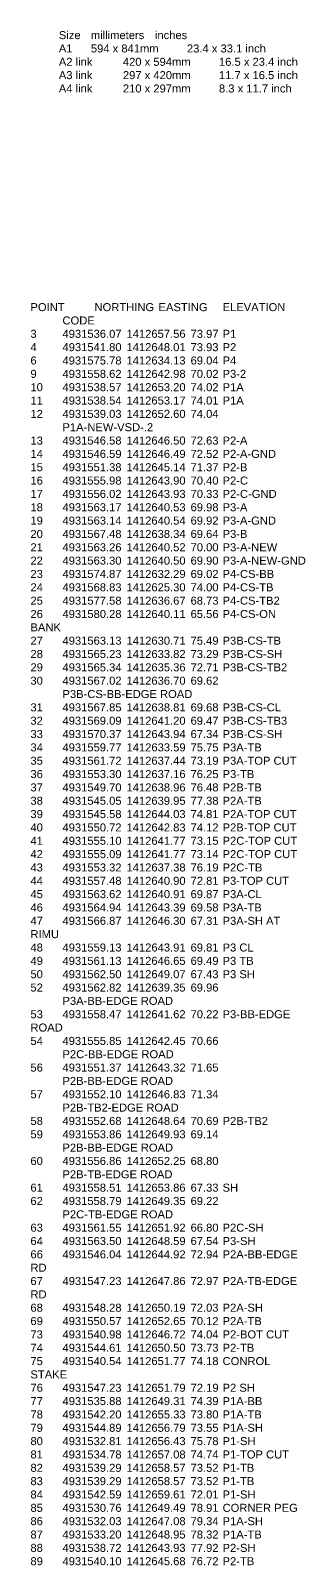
# Model space of a CAD drawing. Extents: x -87238 to 8567886, y -105094 to 8517995.
# Drawn here: x 417941 to 424801, y 7644 to 45995 of the extents above; entities that cross this region are included whole.
import ezdxf

# ---------------------------------------------------------------- set-up
doc = ezdxf.new("R2010")
doc.units = 0
doc.header["$MEASUREMENT"] = 0
doc.layers.get('0').update_dxf_attribs({"linetype": 'CONTINUOUS'})
doc.styles.get("Standard").update_dxf_attribs({"font": 'arial.ttf', "height": 200})

msp = doc.modelspace()

# ---------------------------------------------------------------- texts
at = {"color": 7, "linetype": 'Continuous', "lineweight": 0, "insert": (418643.7, 45984.2), "char_height": 200, "width": 9884.651, "attachment_point": 1}
msp.add_mtext('Size^Imillimeters^Iinches\\PA1^I594 x 841mm^I23.4 x 33.1 inch\\PA2 link^I420 x 594mm^I16.5 x 23.4 inch\\PA3 link^I297 x 420mm^I11.7 x 16.5 inch\\PA4 link^I210 x 297mm^I8.3 x 11.7 inch', dxfattribs=at)
at = {"color": 7, "linetype": 'Continuous', "lineweight": 0, "insert": (417934.2, 39186.5, -15782), "char_height": 200, "attachment_point": 1}
msp.add_mtext_dynamic_manual_height_columns('POINT^INORTHING^IEASTING^IELEVATION^ICODE\\P3^I4931536.07 ^I1412657.56 ^I73.97 ^IP1\\P4^I4931541.80 ^I1412648.01 ^I73.93 ^IP2\\P6^I4931575.78 ^I1412634.13 ^I69.04 ^IP4\\P9^I4931558.62 ^I1412642.98 ^I70.02 ^IP3-2\\P10^I4931538.57 ^I1412653.20 ^I74.02 ^IP1A\\P11^I4931538.54 ^I1412653.17 ^I74.01 ^IP1A\\P12^I4931539.03 ^I1412652.60 ^I74.04 ^IP1A-NEW-VSD-.2\\P13^I4931546.58 ^I1412646.50 ^I72.63 ^IP2-A\\P14^I4931546.59 ^I1412646.49 ^I72.52 ^IP2-A-GND\\P15^I4931551.38 ^I1412645.14 ^I71.37 ^IP2-B\\P16^I4931555.98 ^I1412643.90 ^I70.40 ^IP2-C\\P17^I4931556.02 ^I1412643.93 ^I70.33 ^IP2-C-GND\\P18^I4931563.17 ^I1412640.53 ^I69.98 ^IP3-A\\P19^I4931563.14 ^I1412640.54 ^I69.92 ^IP3-A-GND\\P20^I4931567.48 ^I1412638.34 ^I69.64 ^IP3-B\\P21^I4931563.26 ^I1412640.52 ^I70.00 ^IP3-A-NEW\\P22^I4931563.30 ^I1412640.50 ^I69.90 ^IP3-A-NEW-GND\\P23^I4931574.87 ^I1412632.29 ^I69.02 ^IP4-CS-BB\\P24^I4931568.83 ^I1412625.30 ^I74.00 ^IP4-CS-TB\\P25^I4931577.58 ^I1412636.67 ^I68.73 ^IP4-CS-TB2\\P26^I4931580.28 ^I1412640.11 ^I65.56 ^IP4-CS-ON BANK\\P27^I4931563.13 ^I1412630.71 ^I75.49 ^IP3B-CS-TB\\P28^I4931565.23 ^I1412633.82 ^I73.29 ^IP3B-CS-SH\\P29^I4931565.34 ^I1412635.36 ^I72.71 ^IP3B-CS-TB2\\P30^I4931567.02 ^I1412636.70 ^I69.62 ^IP3B-CS-BB-EDGE ROAD\\P31^I4931567.85 ^I1412638.81 ^I69.68 ^IP3B-CS-CL\\P32^I4931569.09 ^I1412641.20 ^I69.47 ^IP3B-CS-TB3\\P33^I4931570.37 ^I1412643.94 ^I67.34 ^IP3B-CS-SH\\P34^I4931559.77 ^I1412633.59 ^I75.75 ^IP3A-TB\\P35^I4931561.72 ^I1412637.44 ^I73.19 ^IP3A-TOP CUT\\P36^I4931553.30 ^I1412637.16 ^I76.25 ^IP3-TB\\P37^I4931549.70 ^I1412638.96 ^I76.48 ^IP2B-TB\\P38^I4931545.05 ^I1412639.95 ^I77.38 ^IP2A-TB\\P39^I4931545.58 ^I1412644.03 ^I74.81 ^IP2A-TOP CUT\\P40^I4931550.72 ^I1412642.83 ^I74.12 ^IP2B-TOP CUT\\P41^I4931555.10 ^I1412641.77 ^I73.15 ^IP2C-TOP CUT\\P42^I4931555.09 ^I1412641.77 ^I73.14 ^IP2C-TOP CUT\\P43^I4931553.32 ^I1412637.38 ^I76.19 ^IP2C-TB\\P44^I4931557.48 ^I1412640.90 ^I72.81 ^IP3-TOP CUT\\P45^I4931563.62 ^I1412640.91 ^I69.87 ^IP3A-CL\\P46^I4931564.94 ^I1412643.39 ^I69.58 ^IP3A-TB\\P47^I4931566.87 ^I1412646.30 ^I67.31 ^IP3A-SH AT RIMU\\P48^I4931559.13 ^I1412643.91 ^I69.81 ^IP3 CL\\P49^I4931561.13 ^I1412646.65 ^I69.49 ^IP3 TB\\P50^I4931562.50 ^I1412649.07 ^I67.43 ^IP3 SH\\P52^I4931562.82 ^I1412639.35 ^I69.96 ^IP3A-BB-EDGE ROAD\\P53^I4931558.47 ^I1412641.62 ^I70.22 ^IP3-BB-EDGE ROAD\\P54^I4931555.85 ^I1412642.45 ^I70.66 ^IP2C-BB-EDGE ROAD\\P56^I4931551.37 ^I1412643.32 ^I71.65 ^IP2B-BB-EDGE ROAD\\P57^I4931552.10 ^I1412646.83 ^I71.34 ^IP2B-TB2-EDGE ROAD\\P58^I4931552.68 ^I1412648.64 ^I70.69 ^IP2B-TB2\\P59^I4931553.86 ^I1412649.93 ^I69.14 ^IP2B-BB-EDGE ROAD\\P60^I4931556.86 ^I1412652.25 ^I68.80 ^IP2B-TB-EDGE ROAD\\P61^I4931558.51 ^I1412653.86 ^I67.33 ^ISH\\P62^I4931558.79 ^I1412649.35 ^I69.22 ^IP2C-TB-EDGE ROAD\\P63^I4931561.55 ^I1412651.92 ^I66.80 ^IP2C-SH\\P64^I4931563.50 ^I1412648.59 ^I67.54 ^IP3-SH\\P66^I4931546.04 ^I1412644.92 ^I72.94 ^IP2A-BB-EDGE RD\\P67^I4931547.23 ^I1412647.86 ^I72.97 ^IP2A-TB-EDGE RD\\P68^I4931548.28 ^I1412650.19 ^I72.03 ^IP2A-SH\\P69^I4931550.57 ^I1412652.65 ^I70.12 ^IP2A-TB\\P73^I4931540.98 ^I1412646.72 ^I74.04 ^IP2-BOT CUT\\P74^I4931544.61 ^I1412650.50 ^I73.73 ^IP2-TB\\P75^I4931540.54 ^I1412651.77 ^I74.18 ^ICONROL STAKE\\P76^I4931547.23 ^I1412651.79 ^I72.19 ^IP2 SH\\P77^I4931535.88 ^I1412649.31 ^I74.39 ^IP1A-BB\\P78^I4931542.20 ^I1412655.33 ^I73.80 ^IP1A-TB\\P79^I4931544.89 ^I1412656.79 ^I73.55 ^IP1A-SH\\P80^I4931532.81 ^I1412656.43 ^I75.78 ^IP1-SH\\P81^I4931534.78 ^I1412657.08 ^I74.74 ^IP1-TOP CUT\\P82^I4931539.29 ^I1412658.57 ^I73.52 ^IP1-TB\\P83^I4931539.29 ^I1412658.57 ^I73.52 ^IP1-TB\\P84^I4931542.59 ^I1412659.61 ^I72.01 ^IP1-SH\\P85^I4931530.76 ^I1412649.49 ^I78.91 ^ICORNER PEG\\P86^I4931532.03 ^I1412647.08 ^I79.34 ^IP1A-SH\\P87^I4931533.20 ^I1412648.95 ^I78.32 ^IP1A-TB\\P88^I4931538.72 ^I1412643.93 ^I77.92 ^IP2-SH\\P89^I4931540.10 ^I1412645.68 ^I76.72 ^IP2-TB', width=6533.352, gutter_width=200, heights=[0], dxfattribs=at)

doc.saveas('drawing.dxf')
